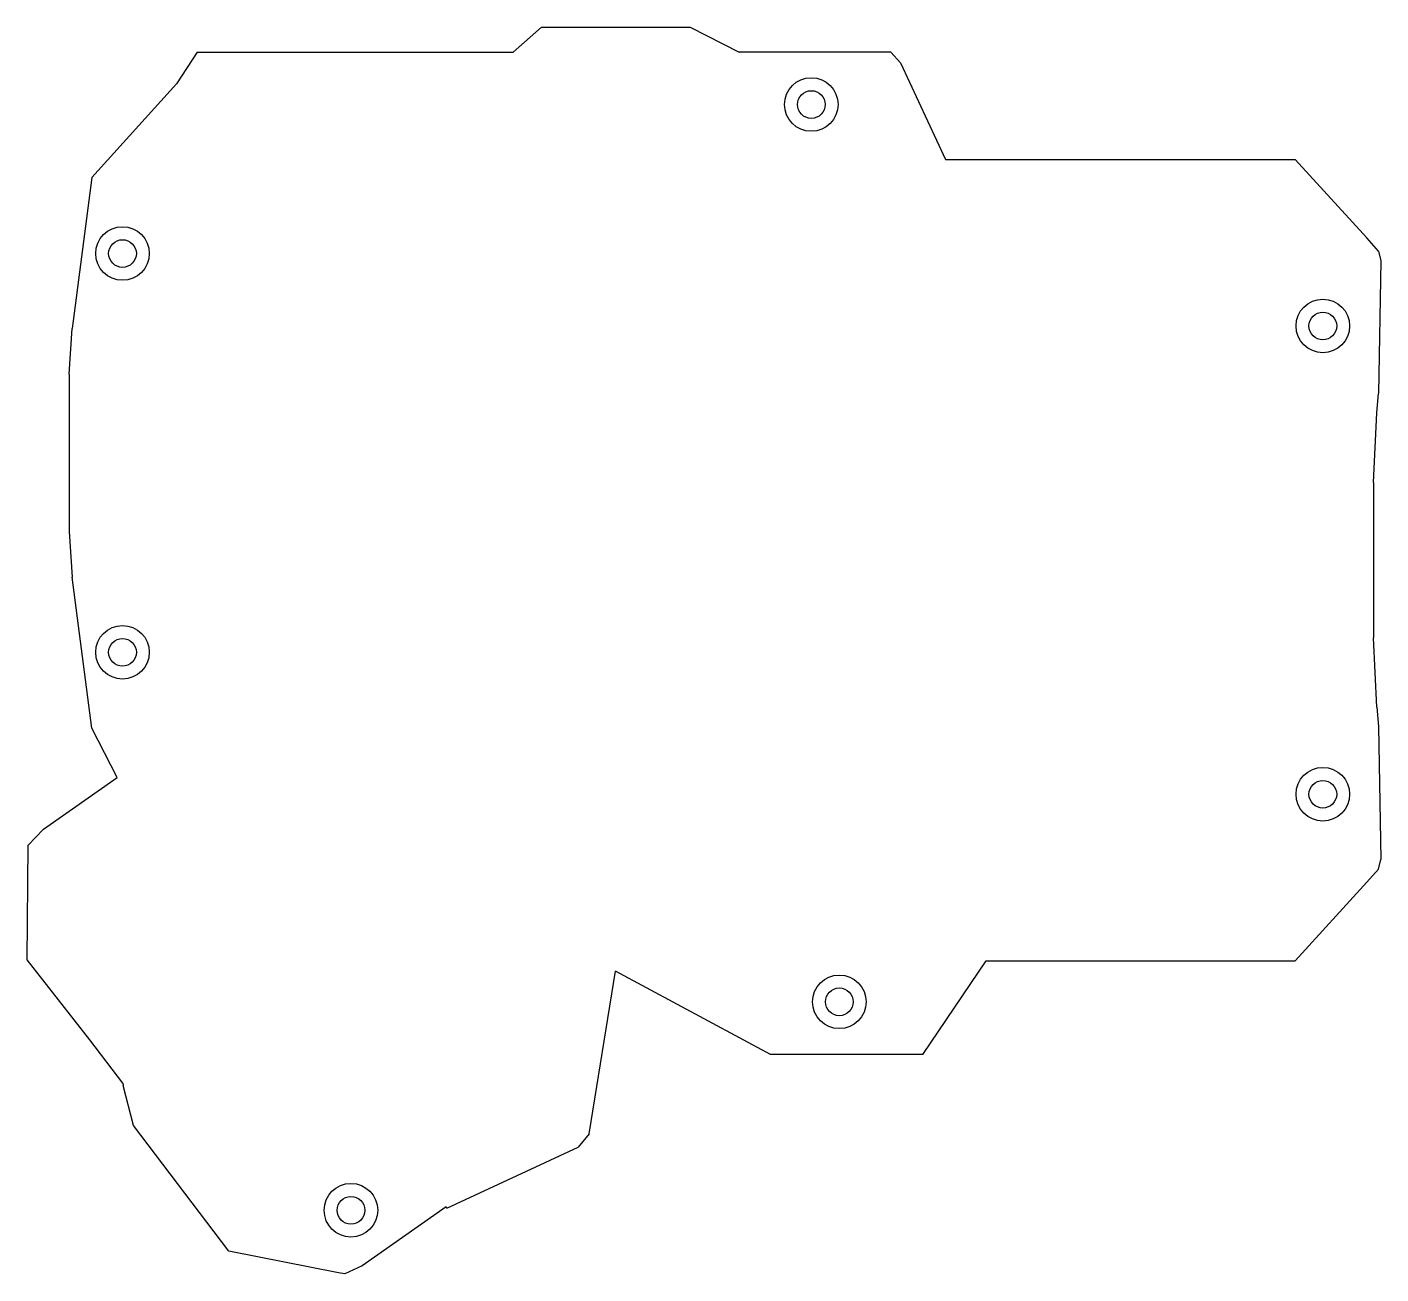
# Model space of a CAD drawing. Header units: millimetres. Extents: x -90 to 62, y -92 to 48.
import ezdxf

# ---------------------------------------------------------------- set-up
doc = ezdxf.new("R2010")
doc.units = ezdxf.units.MM

msp = doc.modelspace()

# ---------------------------------------------------------------- linework, layer by layer
for p, q in [((-35.35, 44.85, -3), (-32.17, 47.67, -3)), ((-35.35, 44.85), (-32.17, 47.67)), ((-32.17, 47.67, -3), (-15.53, 47.67, -3)), ((-32.17, 47.67, -3), (-32.17, 47.67)), ((-32.17, 47.67), (-15.53, 47.67)), ((-15.53, 47.67, -3), (-10.03, 44.85, -3)), ((-15.53, 47.67, -3), (-15.53, 47.67)), ((-15.53, 47.67), (-10.03, 44.85)), ((-70.75, 44.85, -3), (-73.05, 41.33, -3)), ((-70.75, 44.85), (-73.05, 41.33)), ((-70.75, 44.85, -3), (-35.35, 44.85, -3)), ((-70.75, 44.85, -3), (-70.75, 44.85)), ((-70.75, 44.85), (-35.35, 44.85)), ((-35.35, 44.85, -3), (-35.35, 44.85)), ((6.95, 44.85, -3), (-10.03, 44.85, -3)), ((-10.03, 44.85, -3), (-10.03, 44.85)), ((6.95, 44.85), (-10.03, 44.85)), ((8.03, 43.66, -3), (6.95, 44.85, -3)), ((6.95, 44.85, -3), (6.95, 44.85)), ((8.03, 43.66), (6.95, 44.85)), ((8.03, 43.66, -3), (13.05, 32.85, -3)), ((8.03, 43.66, -3), (8.03, 43.66)), ((8.03, 43.66), (13.05, 32.85)), ((-82.55, 30.83, -3), (-73.05, 41.33, -3)), ((-82.55, 30.83), (-73.05, 41.33)), ((-73.05, 41.33, -3), (-73.05, 41.33)), ((-0.42, 39, -2.25), (-0.42, 39)), ((1.03, 39, -3), (1.03, 39, -2.25)), ((13.05, 32.85, -3), (52.22, 32.85, -3)), ((13.05, 32.85, -3), (13.05, 32.85)), ((13.05, 32.85), (52.22, 32.85)), ((60.25, 24.07, -3), (52.22, 32.85, -3)), ((52.22, 32.85, -3), (52.22, 32.85)), ((60.25, 24.07), (52.22, 32.85)), ((-82.55, 30.83, -3), (-84.75, 13.92, -3)), ((-82.55, 30.83), (-84.75, 13.92)), ((-82.55, 30.83, -3), (-82.55, 30.83)), ((61.54, 22.58, -3), (60.25, 24.07, -3)), ((60.25, 24.07, -3), (60.25, 24.07)), ((61.54, 22.58), (60.25, 24.07)), ((-77.55, 22.32, -2.25), (-77.55, 22.32)), ((-76.1, 22.32, -3), (-76.1, 22.32, -2.25)), ((61.54, 22.58, -3), (61.82, 21.52, -3)), ((61.54, 22.58, -3), (61.54, 22.58)), ((61.54, 22.58), (61.82, 21.52)), ((61.82, 21.52, -3), (61.54, 6.64, -3)), ((61.82, 21.52), (61.54, 6.64)), ((61.82, 21.52, -3), (61.82, 21.52)), ((-85.08, 8.8, -3), (-84.75, 13.92, -3)), ((-85.08, 8.8), (-84.75, 13.92)), ((-84.75, 13.92, -3), (-84.75, 13.92)), ((56.86, 14.21, -2.25), (56.86, 14.21)), ((58.31, 14.21, -3), (58.31, 14.21, -2.25)), ((-85.08, 8.8, -3), (-85.08, -8.8, -3)), ((-85.08, 8.8, -3), (-85.08, 8.8)), ((-85.08, 8.8), (-85.08, -8.8)), ((61.34, 4.47, -3), (61.54, 6.64, -3)), ((61.34, 4.47), (61.54, 6.64)), ((61.54, 6.64, -3), (61.54, 6.64)), ((60.98, -3.3, -3), (61.34, 4.47, -3)), ((60.98, -3.3), (61.34, 4.47)), ((61.34, 4.47, -3), (61.34, 4.47)), ((60.98, -3.3, -3), (60.98, -20.7, -3)), ((60.98, -3.3, -3), (60.98, -3.3)), ((60.98, -3.3), (60.98, -20.7)), ((-85.08, -8.8, -3), (-84.75, -13.92, -3)), ((-85.08, -8.8, -3), (-85.08, -8.8)), ((-85.08, -8.8), (-84.75, -13.92)), ((-82.55, -30.83, -3), (-84.75, -13.92, -3)), ((-84.75, -13.92, -3), (-84.75, -13.92)), ((-82.55, -30.83), (-84.75, -13.92)), ((61.34, -28.47, -3), (60.98, -20.7, -3)), ((60.98, -20.7, -3), (60.98, -20.7)), ((61.34, -28.47), (60.98, -20.7)), ((-77.55, -22.32, -2.25), (-77.55, -22.32)), ((-76.1, -22.32, -3), (-76.1, -22.32, -2.25)), ((61.34, -28.47, -3), (61.54, -30.64, -3)), ((61.34, -28.47, -3), (61.34, -28.47)), ((61.34, -28.47), (61.54, -30.64)), ((-79.7, -36.35, -3), (-82.55, -30.83, -3)), ((-82.55, -30.83, -3), (-82.55, -30.83)), ((-79.7, -36.35), (-82.55, -30.83)), ((61.54, -30.64, -3), (61.82, -45.52, -3)), ((61.54, -30.64, -3), (61.54, -30.64)), ((61.54, -30.64), (61.82, -45.52)), ((-87.94, -42.13, -3), (-79.7, -36.35, -3)), ((-87.94, -42.13), (-79.7, -36.35)), ((-79.7, -36.35, -3), (-79.7, -36.35)), ((56.86, -38.21, -2.25), (56.86, -38.21)), ((58.31, -38.21, -3), (58.31, -38.21, -2.25)), ((-87.94, -42.13, -3), (-89.65, -43.91, -3)), ((-87.94, -42.13), (-89.65, -43.91)), ((-87.94, -42.13, -3), (-87.94, -42.13)), ((-89.78, -56.75, -3), (-89.65, -43.91, -3)), ((-89.78, -56.75), (-89.65, -43.91)), ((-89.65, -43.91, -3), (-89.65, -43.91)), ((61.54, -46.58, -3), (60.25, -48.07, -3)), ((61.54, -46.58), (60.25, -48.07)), ((61.54, -46.58, -3), (61.82, -45.52, -3)), ((61.54, -46.58), (61.82, -45.52)), ((61.54, -46.58, -3), (61.54, -46.58)), ((61.82, -45.52, -3), (61.82, -45.52)), ((52.22, -56.85, -3), (60.25, -48.07, -3)), ((52.22, -56.85), (60.25, -48.07)), ((60.25, -48.07, -3), (60.25, -48.07)), ((-82.76, -65.69, -3), (-89.78, -56.75, -3)), ((-89.78, -56.75, -3), (-89.78, -56.75)), ((-82.76, -65.69), (-89.78, -56.75)), ((10.53, -67.34, -3), (17.6, -56.85, -3)), ((10.53, -67.34), (17.6, -56.85)), ((17.6, -56.85, -3), (52.22, -56.85, -3)), ((17.6, -56.85, -3), (17.6, -56.85)), ((17.6, -56.85), (52.22, -56.85)), ((52.22, -56.85, -3), (52.22, -56.85)), ((-26.83, -76.22, -3), (-23.9, -58.03, -3)), ((-26.83, -76.22), (-23.9, -58.03)), ((-6.55, -67.34, -3), (-23.9, -58.03, -3)), ((-23.9, -58.03, -3), (-23.9, -58.03)), ((-6.55, -67.34), (-23.9, -58.03)), ((2.72, -61.45, -2.25), (2.72, -61.45)), ((4.17, -61.45, -3), (4.17, -61.45, -2.25)), ((-79.07, -70.57, -3), (-82.76, -65.69, -3)), ((-82.76, -65.69, -3), (-82.76, -65.69)), ((-79.07, -70.57), (-82.76, -65.69)), ((10.53, -67.34, -3), (-6.55, -67.34, -3)), ((-6.55, -67.34, -3), (-6.55, -67.34)), ((10.53, -67.34), (-6.55, -67.34)), ((10.53, -67.34, -3), (10.53, -67.34)), ((-79.07, -70.57, -3), (-79.03, -70.81, -3)), ((-79.07, -70.57, -3), (-79.07, -70.57)), ((-79.07, -70.57), (-79.03, -70.81)), ((-77.85, -75.28, -3), (-79.03, -70.81, -3)), ((-79.03, -70.81, -3), (-79.03, -70.81)), ((-77.85, -75.28), (-79.03, -70.81)), ((-67.19, -89.37, -3), (-77.85, -75.28, -3)), ((-77.85, -75.28, -3), (-77.85, -75.28)), ((-67.19, -89.37), (-77.85, -75.28)), ((-26.83, -76.22, -3), (-28.09, -77.7, -3)), ((-26.83, -76.22), (-28.09, -77.7)), ((-26.83, -76.22, -3), (-26.83, -76.22)), ((-42.78, -84.54, -3), (-28.09, -77.7, -3)), ((-42.78, -84.54), (-28.09, -77.7)), ((-28.09, -77.7, -3), (-28.09, -77.7)), ((-42.85, -84.41, -3), (-52.27, -91.01, -3)), ((-42.85, -84.41), (-52.27, -91.01)), ((-51.97, -84.78, -2.25), (-51.97, -84.78)), ((-50.52, -84.78, -3), (-50.52, -84.78, -2.25)), ((-42.78, -84.54, -3), (-42.85, -84.41, -3)), ((-42.85, -84.41, -3), (-42.85, -84.41)), ((-42.78, -84.54), (-42.85, -84.41)), ((-42.78, -84.54, -3), (-42.78, -84.54)), ((-54.92, -91.79, -3), (-67.19, -89.37, -3)), ((-67.19, -89.37, -3), (-67.19, -89.37)), ((-54.92, -91.79), (-67.19, -89.37)), ((-54.19, -91.91, -3), (-54.92, -91.79, -3)), ((-54.92, -91.79, -3), (-54.92, -91.79)), ((-54.19, -91.91), (-54.92, -91.79)), ((-52.27, -91.01, -3), (-54.19, -91.91, -3)), ((-52.27, -91.01), (-54.19, -91.91)), ((-54.19, -91.91, -3), (-54.19, -91.91)), ((-52.27, -91.01, -3), (-52.27, -91.01))]:
    msp.add_line(p, q)
for centre, radius in [((-1.97, 39, -3), 3), ((-1.97, 39, -2.25), 3), ((-1.97, 39), 1.55), ((-1.97, 39, -2.25), 1.55), ((-79.1, 22.32, -3), 3), ((-79.1, 22.32, -2.25), 3), ((-79.1, 22.32), 1.55), ((-79.1, 22.32, -2.25), 1.55), ((55.31, 14.21, -3), 3), ((55.31, 14.21, -2.25), 3), ((55.31, 14.21), 1.55), ((55.31, 14.21, -2.25), 1.55), ((-79.1, -22.32, -3), 3), ((-79.1, -22.32, -2.25), 3), ((-79.1, -22.32), 1.55), ((-79.1, -22.32, -2.25), 1.55), ((55.31, -38.21, -3), 3), ((55.31, -38.21, -2.25), 3), ((55.31, -38.21), 1.55), ((55.31, -38.21, -2.25), 1.55), ((1.17, -61.45, -3), 3), ((1.17, -61.45, -2.25), 3), ((1.17, -61.45), 1.55), ((1.17, -61.45, -2.25), 1.55), ((-53.52, -84.78, -3), 3), ((-53.52, -84.78, -2.25), 3), ((-53.52, -84.78), 1.55), ((-53.52, -84.78, -2.25), 1.55)]:
    msp.add_circle(centre, radius)

doc.saveas('drawing.dxf')
